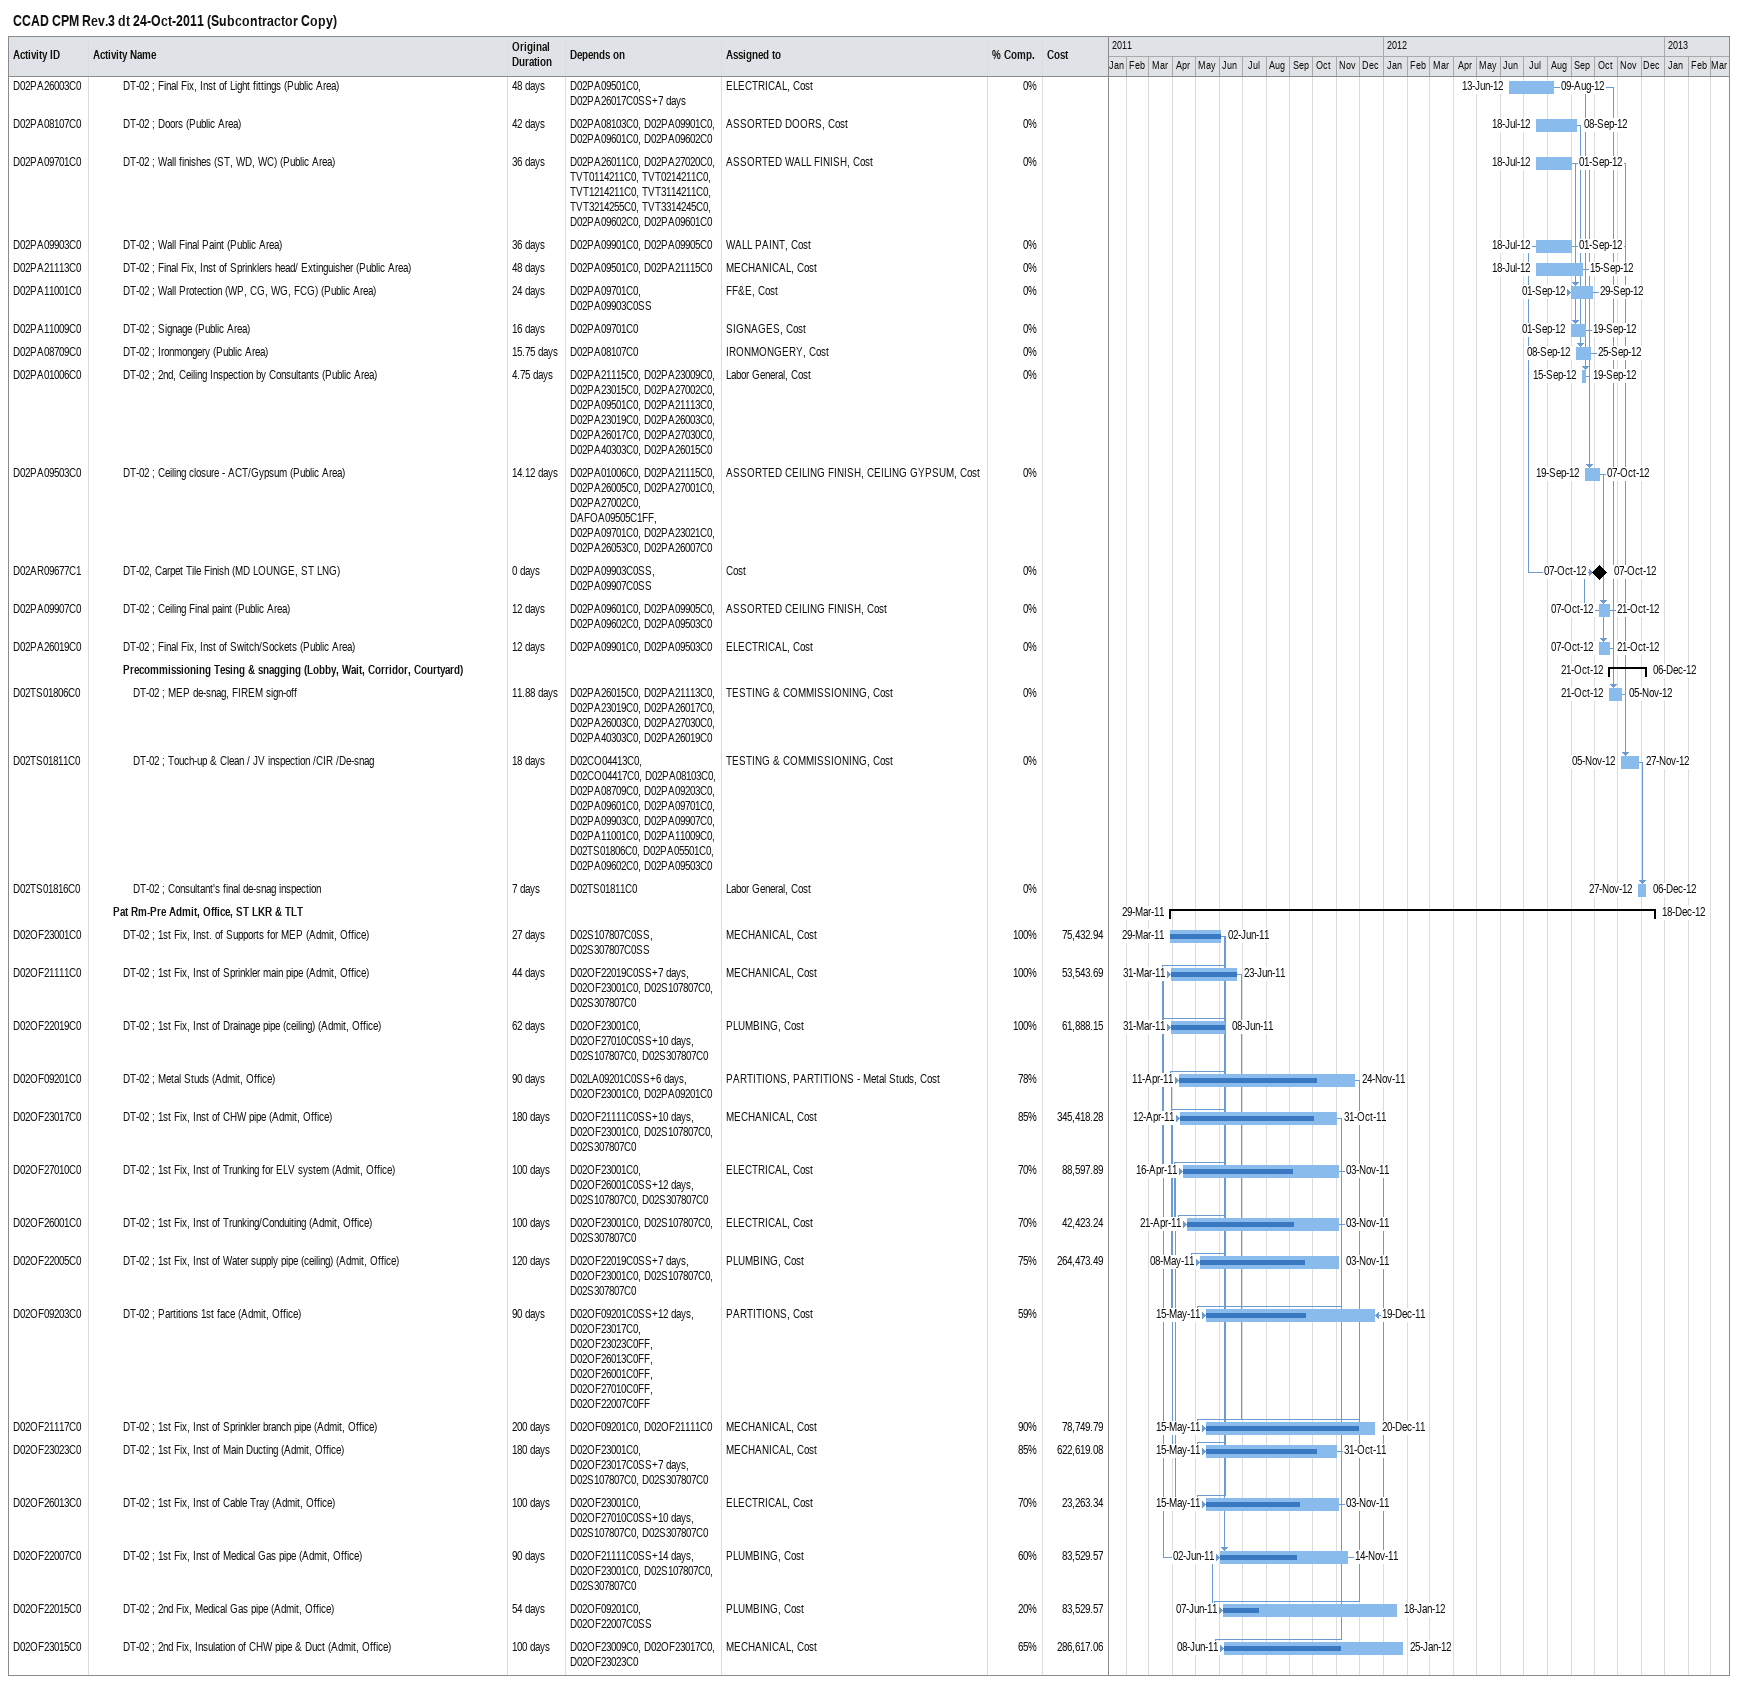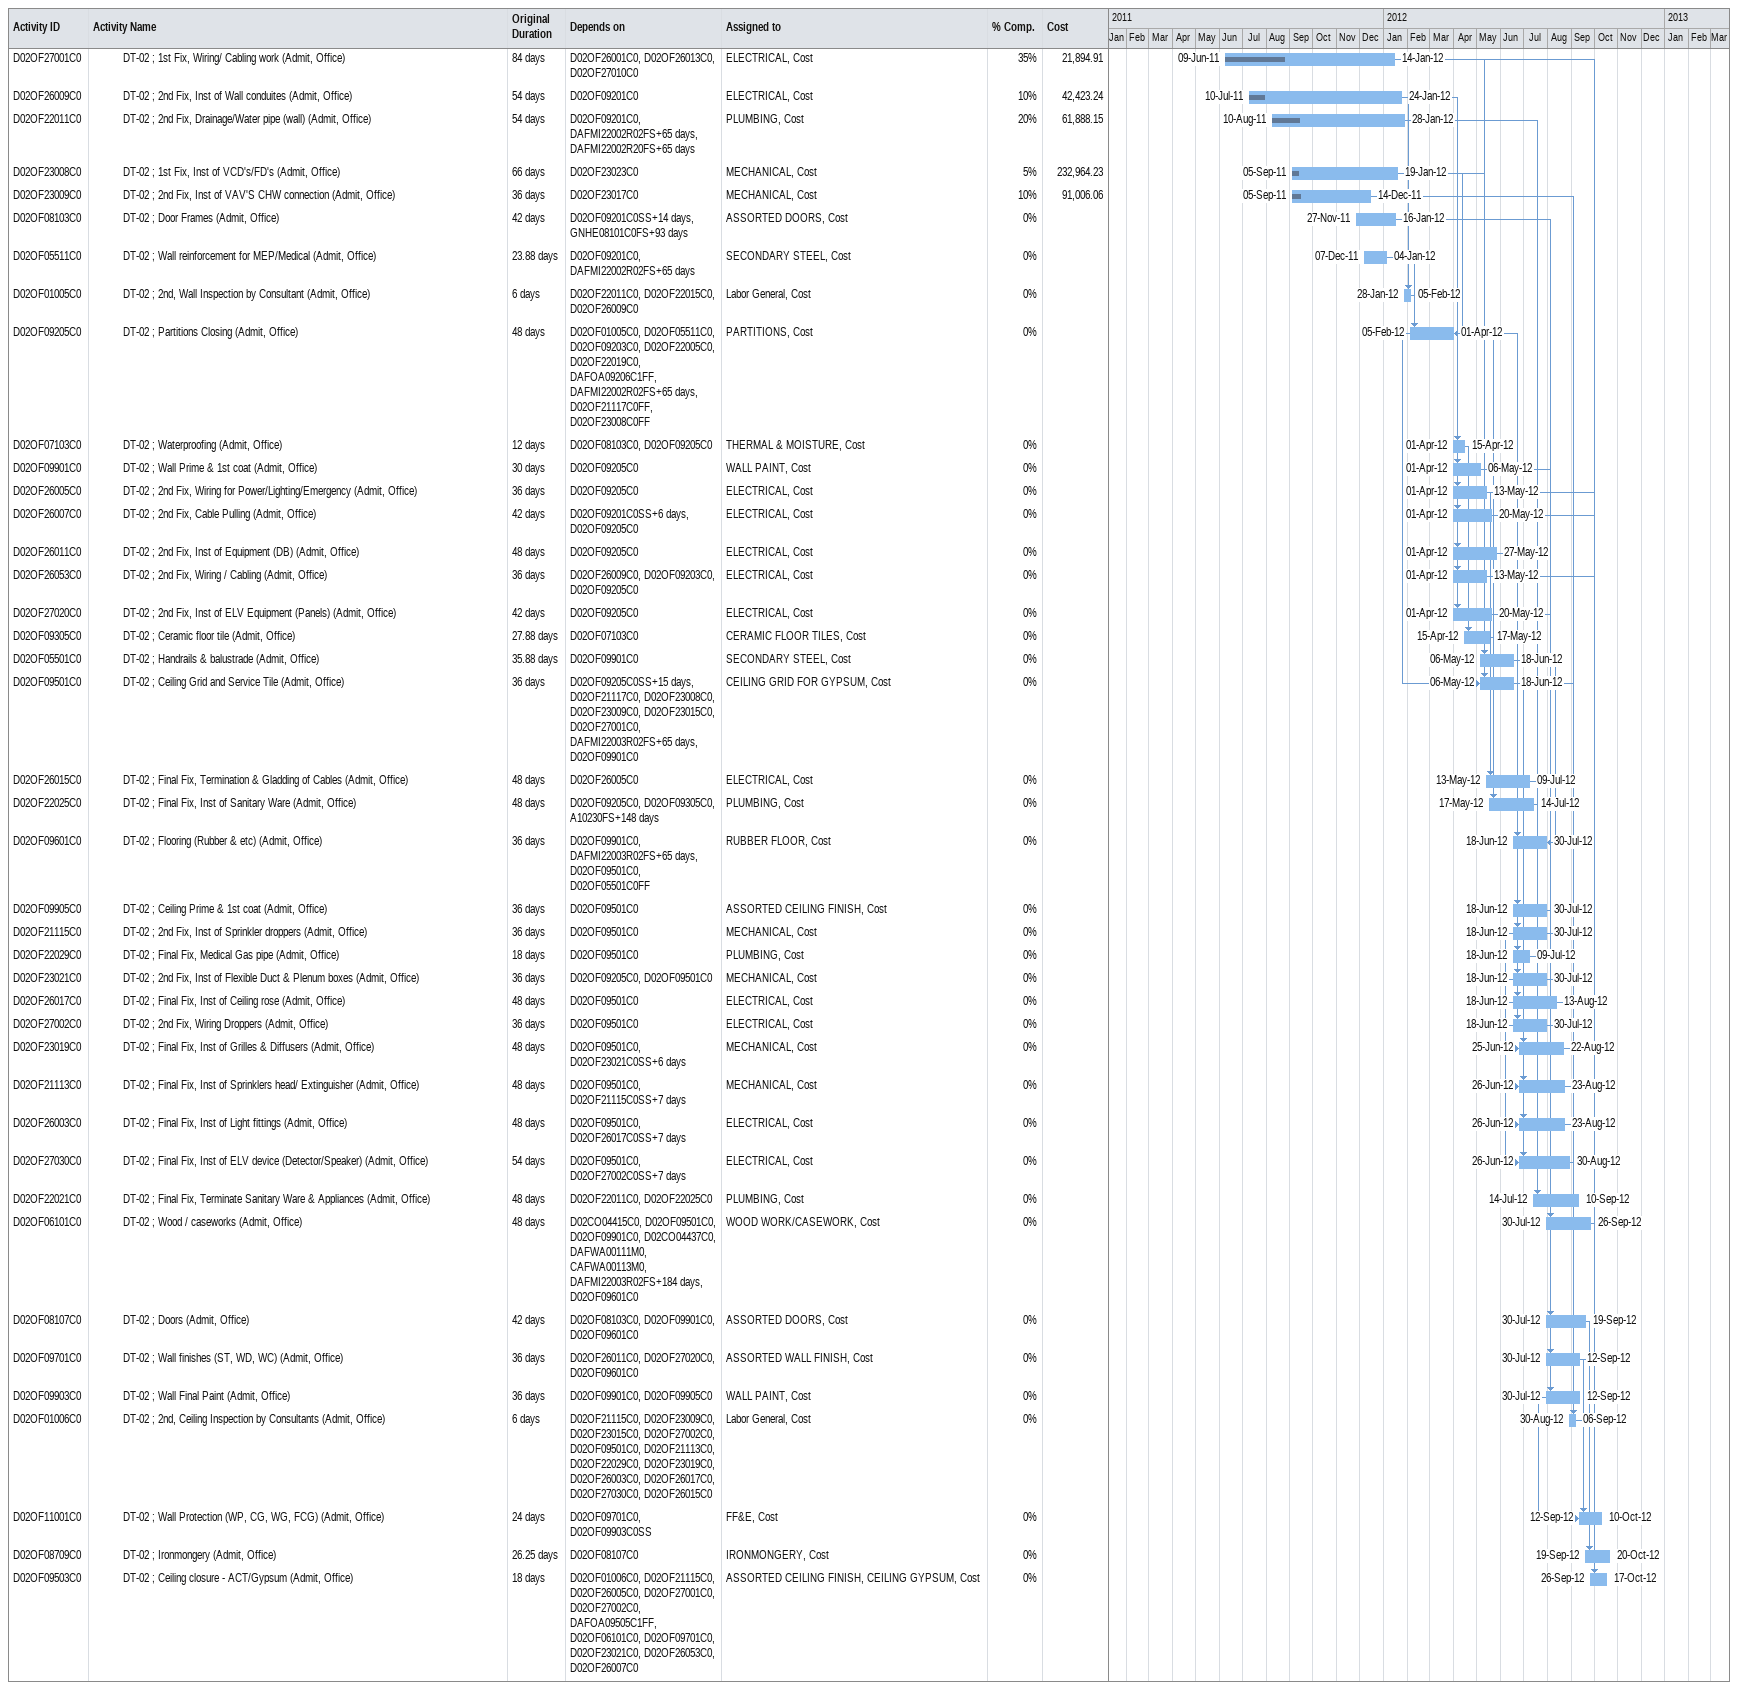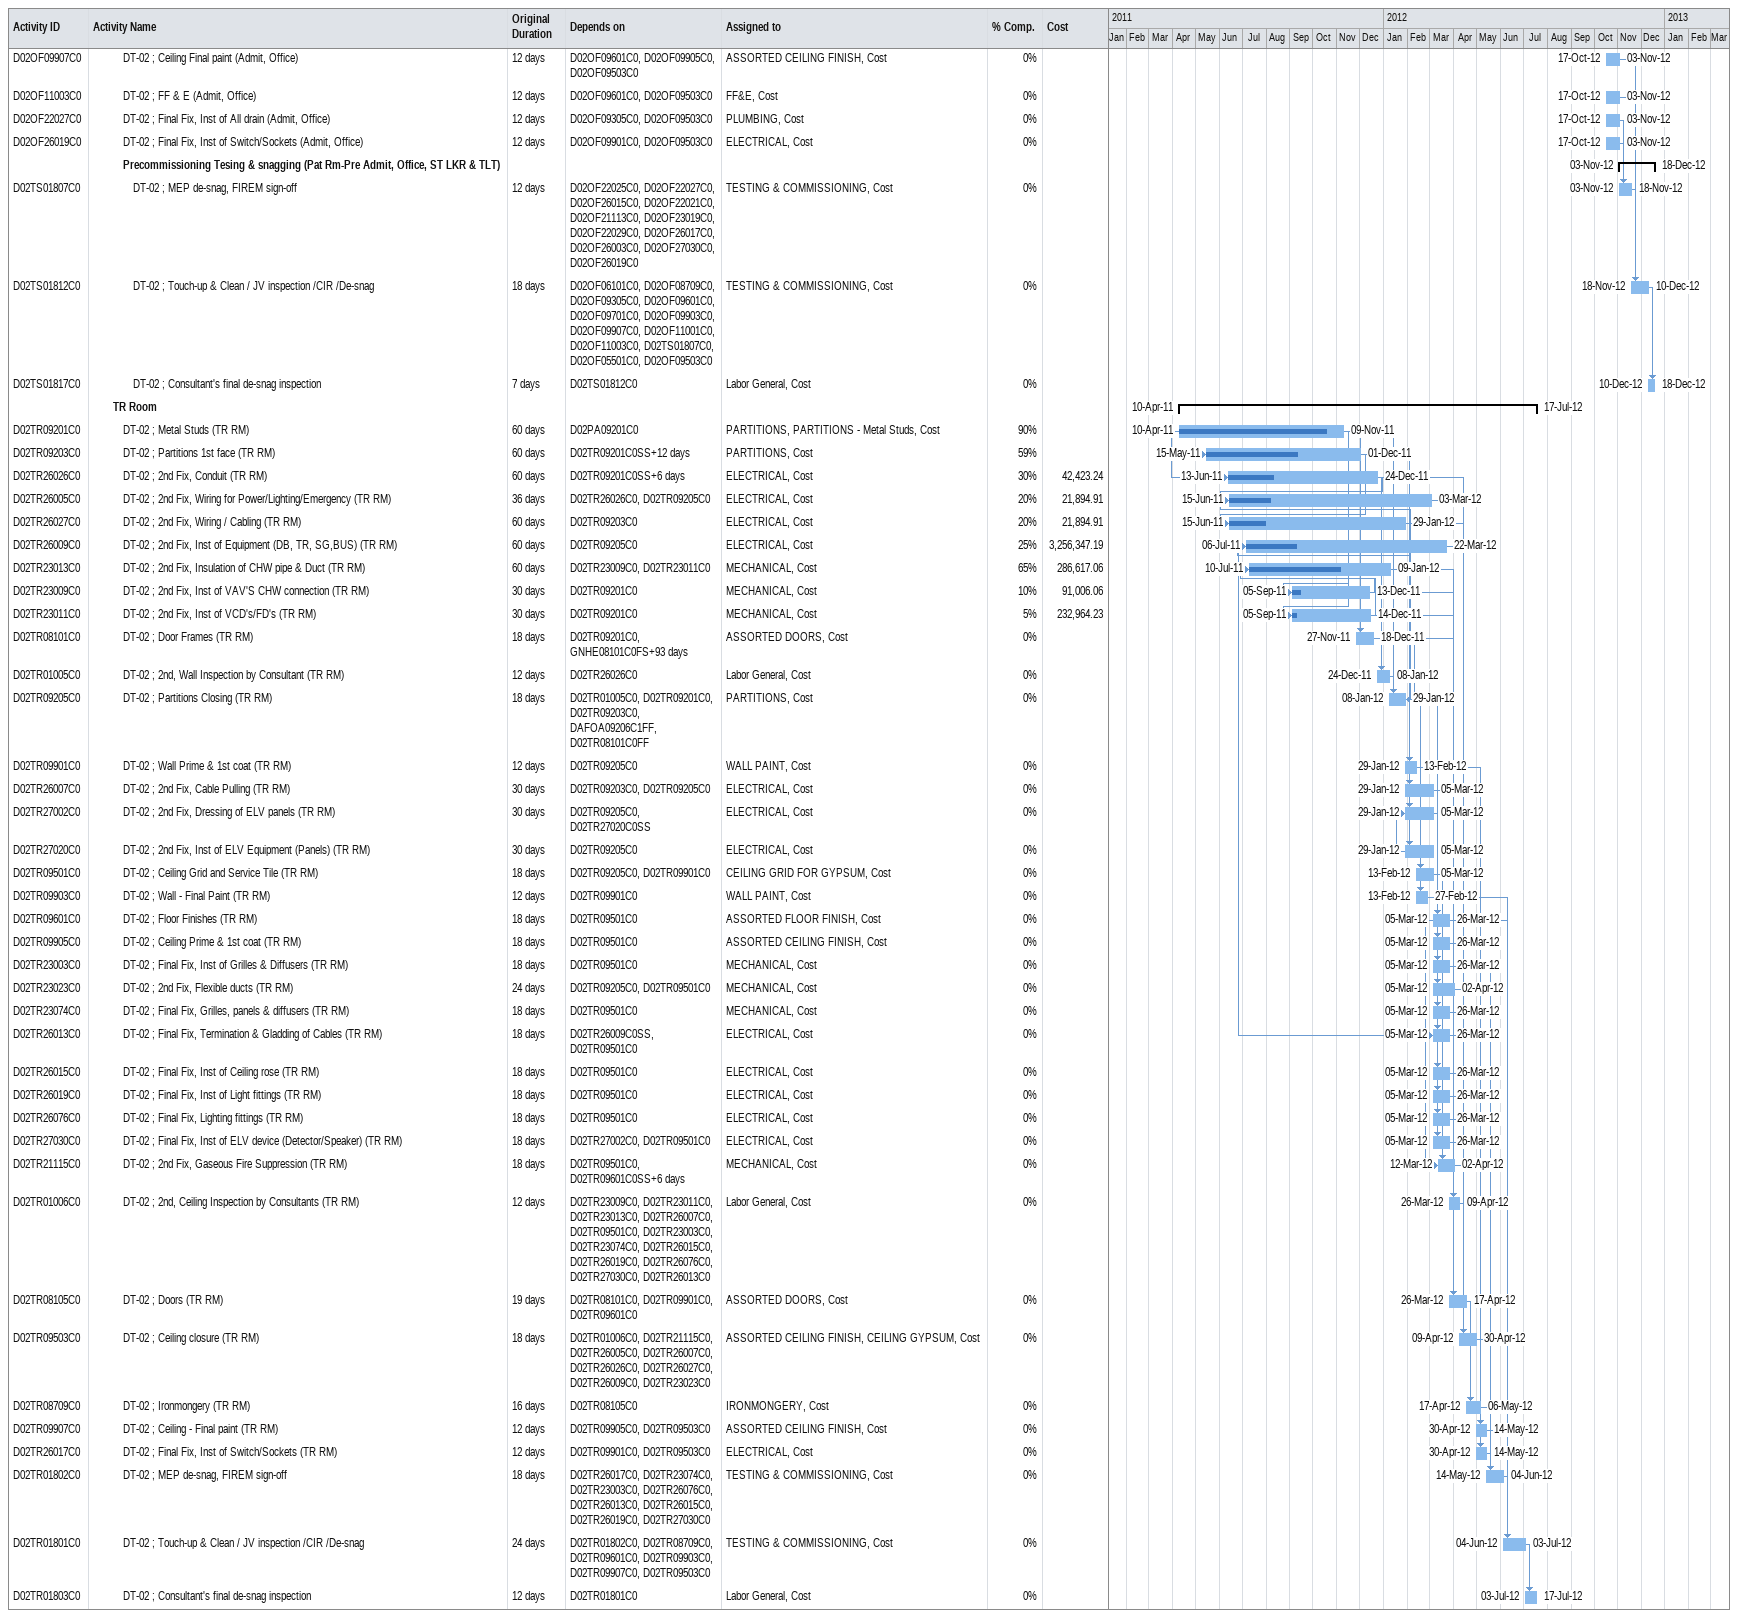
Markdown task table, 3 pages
CCAD CPM Rev.3 dt 24-Oct-2011 (Subcontractor Copy)

| ID | Level | Task | Original duration | Start | Finish | Predecessors | Resources | % complete | Cost |
|---|---|---|---|---|---|---|---|---|---|
| D02PA26003C0 | 4 | DT-02 ; Final Fix, Inst of Light fittings (Public Area) | 48d | 2012-06-13 | 2012-08-09 | D02PA09501C0, D02PA26017C0SS+7d | ELECTRICAL, Cost | 0 |  |
| D02PA08107C0 | 4 | DT-02 ; Doors (Public Area) | 42d | 2012-07-18 | 2012-09-08 | D02PA08103C0, D02PA09901C0, D02PA09601C0, D02PA09602C0 | ASSORTED DOORS, Cost | 0 |  |
| D02PA09701C0 | 4 | DT-02 ; Wall finishes (ST, WD, WC) (Public Area) | 36d | 2012-07-18 | 2012-09-01 | D02PA26011C0, D02PA27020C0, TVT0114211C0, TVT0214211C0, TVT1214211C0, TVT3114211C0, TVT3214255C0, TVT3314245C0, D02PA09602C0, D02PA09601C0 | ASSORTED WALL FINISH, Cost | 0 |  |
| D02PA09903C0 | 4 | DT-02 ; Wall Final Paint (Public Area) | 36d | 2012-07-18 | 2012-09-01 | D02PA09901C0, D02PA09905C0 | WALL PAINT, Cost | 0 |  |
| D02PA21113C0 | 4 | DT-02 ; Final Fix, Inst of Sprinklers head/ Extinguisher (Public Area) | 48d | 2012-07-18 | 2012-09-15 | D02PA09501C0, D02PA21115C0 | MECHANICAL, Cost | 0 |  |
| D02PA11001C0 | 4 | DT-02 ; Wall Protection (WP, CG, WG, FCG) (Public Area) | 24d | 2012-09-01 | 2012-09-29 | D02PA09701C0, D02PA09903C0SS | FF&E, Cost | 0 |  |
| D02PA11009C0 | 4 | DT-02 ; Signage (Public Area) | 16d | 2012-09-01 | 2012-09-19 | D02PA09701C0 | SIGNAGES, Cost | 0 |  |
| D02PA08709C0 | 4 | DT-02 ; Ironmongery (Public Area) | 15.75d | 2012-09-08 | 2012-09-25 | D02PA08107C0 | IRONMONGERY, Cost | 0 |  |
| D02PA01006C0 | 4 | DT-02 ; 2nd, Ceiling Inspection by Consultants (Public Area) | 4.75d | 2012-09-15 | 2012-09-19 | D02PA21115C0, D02PA23009C0, D02PA23015C0, D02PA27002C0, D02PA09501C0, D02PA21113C0, D02PA23019C0, D02PA26003C0, D02PA26017C0, D02PA27030C0, D02PA40303C0, D02PA26015C0 | Labor General, Cost | 0 |  |
| D02PA09503C0 | 4 | DT-02 ; Ceiling closure - ACT/Gypsum (Public Area) | 14.12d | 2012-09-19 | 2012-10-07 | D02PA01006C0, D02PA21115C0, D02PA26005C0, D02PA27001C0, D02PA27002C0, DAFOA09505C1FF, D02PA09701C0, D02PA23021C0, D02PA26053C0, D02PA26007C0 | ASSORTED CEILING FINISH, CEILING GYPSUM, Cost | 0 |  |
| D02AR09677C1 | 4 | DT-02, Carpet Tile Finish (MD LOUNGE, ST LNG) | 0d | 2012-10-07 | 2012-10-07 | D02PA09903C0SS, D02PA09907C0SS | Cost | 0 |  |
| D02PA09907C0 | 4 | DT-02 ; Ceiling Final paint (Public Area) | 12d | 2012-10-07 | 2012-10-21 | D02PA09601C0, D02PA09905C0, D02PA09602C0, D02PA09503C0 | ASSORTED CEILING FINISH, Cost | 0 |  |
| D02PA26019C0 | 4 | DT-02 ; Final Fix, Inst of Switch/Sockets (Public Area) | 12d | 2012-10-07 | 2012-10-21 | D02PA09901C0, D02PA09503C0 | ELECTRICAL, Cost | 0 |  |
|  | 4 | **Precommissioning Tesing & snagging (Lobby, Wait, Corridor, Courtyard)** |  | 2012-10-21 | 2012-12-06 |  |  |  |  |
| D02TS01806C0 | 5 | DT-02 ; MEP de-snag, FIREM sign-off | 11.88d | 2012-10-21 | 2012-11-05 | D02PA26015C0, D02PA21113C0, D02PA23019C0, D02PA26017C0, D02PA26003C0, D02PA27030C0, D02PA40303C0, D02PA26019C0 | TESTING & COMMISSIONING, Cost | 0 |  |
| D02TS01811C0 | 5 | DT-02 ; Touch-up & Clean / JV inspection /CIR /De-snag | 18d | 2012-11-05 | 2012-11-27 | D02CO04413C0, D02CO04417C0, D02PA08103C0, D02PA08709C0, D02PA09203C0, D02PA09601C0, D02PA09701C0, D02PA09903C0, D02PA09907C0, D02PA11001C0, D02PA11009C0, D02TS01806C0, D02PA05501C0, D02PA09602C0, D02PA09503C0 | TESTING & COMMISSIONING, Cost | 0 |  |
| D02TS01816C0 | 5 | DT-02 ; Consultant's final de-snag inspection | 7d | 2012-11-27 | 2012-12-06 | D02TS01811C0 | Labor General, Cost | 0 |  |
|  | 3 | **Pat Rm-Pre Admit, Office, ST LKR & TLT** |  | 2011-03-29 | 2012-12-18 |  |  |  |  |
| D02OF23001C0 | 4 | DT-02 ; 1st Fix, Inst. of Supports for MEP (Admit, Office) | 27d | 2011-03-29 | 2011-06-02 | D02S107807C0SS, D02S307807C0SS | MECHANICAL, Cost | 100 | 75432.94 |
| D02OF21111C0 | 4 | DT-02 ; 1st Fix, Inst of Sprinkler main pipe (Admit, Office) | 44d | 2011-03-31 | 2011-06-23 | D02OF22019C0SS+7d, D02OF23001C0, D02S107807C0, D02S307807C0 | MECHANICAL, Cost | 100 | 53543.69 |
| D02OF22019C0 | 4 | DT-02 ; 1st Fix, Inst of Drainage pipe (ceiling) (Admit, Office) | 62d | 2011-03-31 | 2011-06-08 | D02OF23001C0, D02OF27010C0SS+10d, D02S107807C0, D02S307807C0 | PLUMBING, Cost | 100 | 61888.15 |
| D02OF09201C0 | 4 | DT-02 ; Metal Studs (Admit, Office) | 90d | 2011-04-11 | 2011-11-24 | D02LA09201C0SS+6d, D02OF23001C0, D02PA09201C0 | PARTITIONS, PARTITIONS - Metal Studs, Cost | 78 |  |
| D02OF23017C0 | 4 | DT-02 ; 1st Fix, Inst of CHW pipe (Admit, Office) | 180d | 2011-04-12 | 2011-10-31 | D02OF21111C0SS+10d, D02OF23001C0, D02S107807C0, D02S307807C0 | MECHANICAL, Cost | 85 | 345418.28 |
| D02OF27010C0 | 4 | DT-02 ; 1st Fix, Inst of Trunking for ELV system (Admit, Office) | 100d | 2011-04-16 | 2011-11-03 | D02OF23001C0, D02OF26001C0SS+12d, D02S107807C0, D02S307807C0 | ELECTRICAL, Cost | 70 | 88597.89 |
| D02OF26001C0 | 4 | DT-02 ; 1st Fix, Inst of Trunking/Conduiting (Admit, Office) | 100d | 2011-04-21 | 2011-11-03 | D02OF23001C0, D02S107807C0, D02S307807C0 | ELECTRICAL, Cost | 70 | 42423.24 |
| D02OF22005C0 | 4 | DT-02 ; 1st Fix, Inst of Water supply pipe (ceiling) (Admit, Office) | 120d | 2011-05-08 | 2011-11-03 | D02OF22019C0SS+7d, D02OF23001C0, D02S107807C0, D02S307807C0 | PLUMBING, Cost | 75 | 264473.49 |
| D02OF09203C0 | 4 | DT-02 ; Partitions 1st face (Admit, Office) | 90d | 2011-05-15 | 2011-12-19 | D02OF09201C0SS+12d, D02OF23017C0, D02OF23023C0FF, D02OF26013C0FF, D02OF26001C0FF, D02OF27010C0FF, D02OF22007C0FF | PARTITIONS, Cost | 59 |  |
| D02OF21117C0 | 4 | DT-02 ; 1st Fix, Inst of Sprinkler branch pipe (Admit, Office) | 200d | 2011-05-15 | 2011-12-20 | D02OF09201C0, D02OF21111C0 | MECHANICAL, Cost | 90 | 78749.79 |
| D02OF23023C0 | 4 | DT-02 ; 1st Fix, Inst of Main Ducting (Admit, Office) | 180d | 2011-05-15 | 2011-10-31 | D02OF23001C0, D02OF23017C0SS+7d, D02S107807C0, D02S307807C0 | MECHANICAL, Cost | 85 | 622619.08 |
| D02OF26013C0 | 4 | DT-02 ; 1st Fix, Inst of Cable Tray (Admit, Office) | 100d | 2011-05-15 | 2011-11-03 | D02OF23001C0, D02OF27010C0SS+10d, D02S107807C0, D02S307807C0 | ELECTRICAL, Cost | 70 | 23263.34 |
| D02OF22007C0 | 4 | DT-02 ; 1st Fix, Inst of Medical Gas pipe (Admit, Office) | 90d | 2011-06-02 | 2011-11-14 | D02OF21111C0SS+14d, D02OF23001C0, D02S107807C0, D02S307807C0 | PLUMBING, Cost | 60 | 83529.57 |
| D02OF22015C0 | 4 | DT-02 ; 2nd Fix, Medical Gas pipe (Admit, Office) | 54d | 2011-06-07 | 2012-01-18 | D02OF09201C0, D02OF22007C0SS | PLUMBING, Cost | 20 | 83529.57 |
| D02OF23015C0 | 4 | DT-02 ; 2nd Fix, Insulation of CHW pipe & Duct (Admit, Office) | 100d | 2011-06-08 | 2012-01-25 | D02OF23009C0, D02OF23017C0, D02OF23023C0 | MECHANICAL, Cost | 65 | 286617.06 |
| D02OF27001C0 | 4 | DT-02 ; 1st Fix, Wiring/ Cabling work (Admit, Office) | 84d | 2011-06-09 | 2012-01-14 | D02OF26001C0, D02OF26013C0, D02OF27010C0 | ELECTRICAL, Cost | 35 | 21894.91 |
| D02OF26009C0 | 4 | DT-02 ; 2nd Fix, Inst of Wall conduites (Admit, Office) | 54d | 2011-07-10 | 2012-01-24 | D02OF09201C0 | ELECTRICAL, Cost | 10 | 42423.24 |
| D02OF22011C0 | 4 | DT-02 ; 2nd Fix, Drainage/Water pipe (wall) (Admit, Office) | 54d | 2011-08-10 | 2012-01-28 | D02OF09201C0, DAFMI22002R02FS+65d, DAFMI22002R20FS+65d | PLUMBING, Cost | 20 | 61888.15 |
| D02OF23008C0 | 4 | DT-02 ; 1st Fix, Inst of VCD's/FD's (Admit, Office) | 66d | 2011-09-05 | 2012-01-19 | D02OF23023C0 | MECHANICAL, Cost | 5 | 232964.23 |
| D02OF23009C0 | 4 | DT-02 ; 2nd Fix, Inst of VAV'S CHW connection (Admit, Office) | 36d | 2011-09-05 | 2011-12-14 | D02OF23017C0 | MECHANICAL, Cost | 10 | 91006.06 |
| D02OF08103C0 | 4 | DT-02 ; Door Frames (Admit, Office) | 42d | 2011-11-27 | 2012-01-16 | D02OF09201C0SS+14d, GNHE08101C0FS+93d | ASSORTED DOORS, Cost | 0 |  |
| D02OF05511C0 | 4 | DT-02 ; Wall reinforcement for MEP/Medical (Admit, Office) | 23.88d | 2011-12-07 | 2012-01-04 | D02OF09201C0, DAFMI22002R02FS+65d | SECONDARY STEEL, Cost | 0 |  |
| D02OF01005C0 | 4 | DT-02 ; 2nd, Wall Inspection by Consultant (Admit, Office) | 6d | 2012-01-28 | 2012-02-05 | D02OF22011C0, D02OF22015C0, D02OF26009C0 | Labor General, Cost | 0 |  |
| D02OF09205C0 | 4 | DT-02 ; Partitions Closing (Admit, Office) | 48d | 2012-02-05 | 2012-04-01 | D02OF01005C0, D02OF05511C0, D02OF09203C0, D02OF22005C0, D02OF22019C0, DAFOA09206C1FF, DAFMI22002R02FS+65d, D02OF21117C0FF, D02OF23008C0FF | PARTITIONS, Cost | 0 |  |
| D02OF07103C0 | 4 | DT-02 ; Waterproofing (Admit, Office) | 12d | 2012-04-01 | 2012-04-15 | D02OF08103C0, D02OF09205C0 | THERMAL & MOISTURE, Cost | 0 |  |
| D02OF09901C0 | 4 | DT-02 ; Wall Prime & 1st coat (Admit, Office) | 30d | 2012-04-01 | 2012-05-06 | D02OF09205C0 | WALL PAINT, Cost | 0 |  |
| D02OF26005C0 | 4 | DT-02 ; 2nd Fix, Wiring for Power/Lighting/Emergency (Admit, Office) | 36d | 2012-04-01 | 2012-05-13 | D02OF09205C0 | ELECTRICAL, Cost | 0 |  |
| D02OF26007C0 | 4 | DT-02 ; 2nd Fix, Cable Pulling (Admit, Office) | 42d | 2012-04-01 | 2012-05-20 | D02OF09201C0SS+6d, D02OF09205C0 | ELECTRICAL, Cost | 0 |  |
| D02OF26011C0 | 4 | DT-02 ; 2nd Fix, Inst of Equipment (DB) (Admit, Office) | 48d | 2012-04-01 | 2012-05-27 | D02OF09205C0 | ELECTRICAL, Cost | 0 |  |
| D02OF26053C0 | 4 | DT-02 ; 2nd Fix, Wiring / Cabling (Admit, Office) | 36d | 2012-04-01 | 2012-05-13 | D02OF26009C0, D02OF09203C0, D02OF09205C0 | ELECTRICAL, Cost | 0 |  |
| D02OF27020C0 | 4 | DT-02 ; 2nd Fix, Inst of ELV Equipment (Panels) (Admit, Office) | 42d | 2012-04-01 | 2012-05-20 | D02OF09205C0 | ELECTRICAL, Cost | 0 |  |
| D02OF09305C0 | 4 | DT-02 ; Ceramic floor tile (Admit, Office) | 27.88d | 2012-04-15 | 2012-05-17 | D02OF07103C0 | CERAMIC FLOOR TILES, Cost | 0 |  |
| D02OF05501C0 | 4 | DT-02 ; Handrails & balustrade (Admit, Office) | 35.88d | 2012-05-06 | 2012-06-18 | D02OF09901C0 | SECONDARY STEEL, Cost | 0 |  |
| D02OF09501C0 | 4 | DT-02 ; Ceiling Grid and Service Tile (Admit, Office) | 36d | 2012-05-06 | 2012-06-18 | D02OF09205C0SS+15d, D02OF21117C0, D02OF23008C0, D02OF23009C0, D02OF23015C0, D02OF27001C0, DAFMI22003R02FS+65d, D02OF09901C0 | CEILING GRID FOR GYPSUM, Cost | 0 |  |
| D02OF26015C0 | 4 | DT-02 ; Final Fix, Termination & Gladding of Cables (Admit, Office) | 48d | 2012-05-13 | 2012-07-09 | D02OF26005C0 | ELECTRICAL, Cost | 0 |  |
| D02OF22025C0 | 4 | DT-02 ; Final Fix, Inst of Sanitary Ware (Admit, Office) | 48d | 2012-05-17 | 2012-07-14 | D02OF09205C0, D02OF09305C0, A10230FS+148d | PLUMBING, Cost | 0 |  |
| D02OF09601C0 | 4 | DT-02 ; Flooring (Rubber & etc) (Admit, Office) | 36d | 2012-06-18 | 2012-07-30 | D02OF09901C0, DAFMI22003R02FS+65d, D02OF09501C0, D02OF05501C0FF | RUBBER FLOOR, Cost | 0 |  |
| D02OF09905C0 | 4 | DT-02 ; Ceiling Prime & 1st coat (Admit, Office) | 36d | 2012-06-18 | 2012-07-30 | D02OF09501C0 | ASSORTED CEILING FINISH, Cost | 0 |  |
| D02OF21115C0 | 4 | DT-02 ; 2nd Fix, Inst of Sprinkler droppers (Admit, Office) | 36d | 2012-06-18 | 2012-07-30 | D02OF09501C0 | MECHANICAL, Cost | 0 |  |
| D02OF22029C0 | 4 | DT-02 ; Final Fix, Medical Gas pipe (Admit, Office) | 18d | 2012-06-18 | 2012-07-09 | D02OF09501C0 | PLUMBING, Cost | 0 |  |
| D02OF23021C0 | 4 | DT-02 ; 2nd Fix, Inst of Flexible Duct & Plenum boxes (Admit, Office) | 36d | 2012-06-18 | 2012-07-30 | D02OF09205C0, D02OF09501C0 | MECHANICAL, Cost | 0 |  |
| D02OF26017C0 | 4 | DT-02 ; Final Fix, Inst of Ceiling rose (Admit, Office) | 48d | 2012-06-18 | 2012-08-13 | D02OF09501C0 | ELECTRICAL, Cost | 0 |  |
| D02OF27002C0 | 4 | DT-02 ; 2nd Fix, Wiring Droppers (Admit, Office) | 36d | 2012-06-18 | 2012-07-30 | D02OF09501C0 | ELECTRICAL, Cost | 0 |  |
| D02OF23019C0 | 4 | DT-02 ; Final Fix, Inst of Grilles & Diffusers (Admit, Office) | 48d | 2012-06-25 | 2012-08-22 | D02OF09501C0, D02OF23021C0SS+6d | MECHANICAL, Cost | 0 |  |
| D02OF21113C0 | 4 | DT-02 ; Final Fix, Inst of Sprinklers head/ Extinguisher (Admit, Office) | 48d | 2012-06-26 | 2012-08-23 | D02OF09501C0, D02OF21115C0SS+7d | MECHANICAL, Cost | 0 |  |
| D02OF26003C0 | 4 | DT-02 ; Final Fix, Inst of Light fittings (Admit, Office) | 48d | 2012-06-26 | 2012-08-23 | D02OF09501C0, D02OF26017C0SS+7d | ELECTRICAL, Cost | 0 |  |
| D02OF27030C0 | 4 | DT-02 ; Final Fix, Inst of ELV device (Detector/Speaker) (Admit, Office) | 54d | 2012-06-26 | 2012-08-30 | D02OF09501C0, D02OF27002C0SS+7d | ELECTRICAL, Cost | 0 |  |
| D02OF22021C0 | 4 | DT-02 ; Final Fix, Terminate Sanitary Ware & Appliances (Admit, Office) | 48d | 2012-07-14 | 2012-09-10 | D02OF22011C0, D02OF22025C0 | PLUMBING, Cost | 0 |  |
| D02OF06101C0 | 4 | DT-02 ; Wood / caseworks (Admit, Office) | 48d | 2012-07-30 | 2012-09-26 | D02CO04415C0, D02OF09501C0, D02OF09901C0, D02CO04437C0, DAFWA00111M0, CAFWA00113M0, DAFMI22003R02FS+184d, D02OF09601C0 | WOOD WORK/CASEWORK, Cost | 0 |  |
| D02OF08107C0 | 4 | DT-02 ; Doors (Admit, Office) | 42d | 2012-07-30 | 2012-09-19 | D02OF08103C0, D02OF09901C0, D02OF09601C0 | ASSORTED DOORS, Cost | 0 |  |
| D02OF09701C0 | 4 | DT-02 ; Wall finishes (ST, WD, WC) (Admit, Office) | 36d | 2012-07-30 | 2012-09-12 | D02OF26011C0, D02OF27020C0, D02OF09601C0 | ASSORTED WALL FINISH, Cost | 0 |  |
| D02OF09903C0 | 4 | DT-02 ; Wall Final Paint (Admit, Office) | 36d | 2012-07-30 | 2012-09-12 | D02OF09901C0, D02OF09905C0 | WALL PAINT, Cost | 0 |  |
| D02OF01006C0 | 4 | DT-02 ; 2nd, Ceiling Inspection by Consultants (Admit, Office) | 6d | 2012-08-30 | 2012-09-06 | D02OF21115C0, D02OF23009C0, D02OF23015C0, D02OF27002C0, D02OF09501C0, D02OF21113C0, D02OF22029C0, D02OF23019C0, D02OF26003C0, D02OF26017C0, D02OF27030C0, D02OF26015C0 | Labor General, Cost | 0 |  |
| D02OF11001C0 | 4 | DT-02 ; Wall Protection (WP, CG, WG, FCG) (Admit, Office) | 24d | 2012-09-12 | 2012-10-10 | D02OF09701C0, D02OF09903C0SS | FF&E, Cost | 0 |  |
| D02OF08709C0 | 4 | DT-02 ; Ironmongery (Admit, Office) | 26.25d | 2012-09-19 | 2012-10-20 | D02OF08107C0 | IRONMONGERY, Cost | 0 |  |
| D02OF09503C0 | 4 | DT-02 ; Ceiling closure - ACT/Gypsum (Admit, Office) | 18d | 2012-09-26 | 2012-10-17 | D02OF01006C0, D02OF21115C0, D02OF26005C0, D02OF27001C0, D02OF27002C0, DAFOA09505C1FF, D02OF06101C0, D02OF09701C0, D02OF23021C0, D02OF26053C0, D02OF26007C0 | ASSORTED CEILING FINISH, CEILING GYPSUM, Cost | 0 |  |
| D02OF09907C0 | 4 | DT-02 ; Ceiling Final paint (Admit, Office) | 12d | 2012-10-17 | 2012-11-03 | D02OF09601C0, D02OF09905C0, D02OF09503C0 | ASSORTED CEILING FINISH, Cost | 0 |  |
| D02OF11003C0 | 4 | DT-02 ; FF & E (Admit, Office) | 12d | 2012-10-17 | 2012-11-03 | D02OF09601C0, D02OF09503C0 | FF&E, Cost | 0 |  |
| D02OF22027C0 | 4 | DT-02 ; Final Fix, Inst of All drain (Admit, Office) | 12d | 2012-10-17 | 2012-11-03 | D02OF09305C0, D02OF09503C0 | PLUMBING, Cost | 0 |  |
| D02OF26019C0 | 4 | DT-02 ; Final Fix, Inst of Switch/Sockets (Admit, Office) | 12d | 2012-10-17 | 2012-11-03 | D02OF09901C0, D02OF09503C0 | ELECTRICAL, Cost | 0 |  |
|  | 4 | **Precommissioning Tesing & snagging (Pat Rm-Pre Admit, Office, ST LKR & TLT)** |  | 2012-11-03 | 2012-12-18 |  |  |  |  |
| D02TS01807C0 | 5 | DT-02 ; MEP de-snag, FIREM sign-off | 12d | 2012-11-03 | 2012-11-18 | D02OF22025C0, D02OF22027C0, D02OF26015C0, D02OF22021C0, D02OF21113C0, D02OF23019C0, D02OF22029C0, D02OF26017C0, D02OF26003C0, D02OF27030C0, D02OF26019C0 | TESTING & COMMISSIONING, Cost | 0 |  |
| D02TS01812C0 | 5 | DT-02 ; Touch-up & Clean / JV inspection /CIR /De-snag | 18d | 2012-11-18 | 2012-12-10 | D02OF06101C0, D02OF08709C0, D02OF09305C0, D02OF09601C0, D02OF09701C0, D02OF09903C0, D02OF09907C0, D02OF11001C0, D02OF11003C0, D02TS01807C0, D02OF05501C0, D02OF09503C0 | TESTING & COMMISSIONING, Cost | 0 |  |
| D02TS01817C0 | 5 | DT-02 ; Consultant's final de-snag inspection | 7d | 2012-12-10 | 2012-12-18 | D02TS01812C0 | Labor General, Cost | 0 |  |
|  | 3 | **TR Room** |  | 2011-04-10 | 2012-07-17 |  |  |  |  |
| D02TR09201C0 | 4 | DT-02 ; Metal Studs (TR RM) | 60d | 2011-04-10 | 2011-11-09 | D02PA09201C0 | PARTITIONS, PARTITIONS - Metal Studs, Cost | 90 |  |
| D02TR09203C0 | 4 | DT-02 ; Partitions 1st face (TR RM) | 60d | 2011-05-15 | 2011-12-01 | D02TR09201C0SS+12d | PARTITIONS, Cost | 59 |  |
| D02TR26026C0 | 4 | DT-02 ; 2nd Fix, Conduit (TR RM) | 60d | 2011-06-13 | 2011-12-24 | D02TR09201C0SS+6d | ELECTRICAL, Cost | 30 | 42423.24 |
| D02TR26005C0 | 4 | DT-02 ; 2nd Fix, Wiring for Power/Lighting/Emergency (TR RM) | 36d | 2011-06-15 | 2012-03-03 | D02TR26026C0, D02TR09205C0 | ELECTRICAL, Cost | 20 | 21894.91 |
| D02TR26027C0 | 4 | DT-02 ; 2nd Fix, Wiring / Cabling (TR RM) | 60d | 2011-06-15 | 2012-01-29 | D02TR09203C0 | ELECTRICAL, Cost | 20 | 21894.91 |
| D02TR26009C0 | 4 | DT-02 ; 2nd Fix, Inst of Equipment (DB, TR, SG,BUS) (TR RM) | 60d | 2011-07-06 | 2012-03-22 | D02TR09205C0 | ELECTRICAL, Cost | 25 | 3256347.19 |
| D02TR23013C0 | 4 | DT-02 ; 2nd Fix, Insulation of CHW pipe & Duct (TR RM) | 60d | 2011-07-10 | 2012-01-09 | D02TR23009C0, D02TR23011C0 | MECHANICAL, Cost | 65 | 286617.06 |
| D02TR23009C0 | 4 | DT-02 ; 2nd Fix, Inst of VAV'S CHW connection (TR RM) | 30d | 2011-09-05 | 2011-12-13 | D02TR09201C0 | MECHANICAL, Cost | 10 | 91006.06 |
| D02TR23011C0 | 4 | DT-02 ; 2nd Fix, Inst of VCD's/FD's (TR RM) | 30d | 2011-09-05 | 2011-12-14 | D02TR09201C0 | MECHANICAL, Cost | 5 | 232964.23 |
| D02TR08101C0 | 4 | DT-02 ; Door Frames (TR RM) | 18d | 2011-11-27 | 2011-12-18 | D02TR09201C0, GNHE08101C0FS+93d | ASSORTED DOORS, Cost | 0 |  |
| D02TR01005C0 | 4 | DT-02 ; 2nd, Wall Inspection by Consultant (TR RM) | 12d | 2011-12-24 | 2012-01-08 | D02TR26026C0 | Labor General, Cost | 0 |  |
| D02TR09205C0 | 4 | DT-02 ; Partitions Closing (TR RM) | 18d | 2012-01-08 | 2012-01-29 | D02TR01005C0, D02TR09201C0, D02TR09203C0, DAFOA09206C1FF, D02TR08101C0FF | PARTITIONS, Cost | 0 |  |
| D02TR09901C0 | 4 | DT-02 ; Wall Prime & 1st coat (TR RM) | 12d | 2012-01-29 | 2012-02-13 | D02TR09205C0 | WALL PAINT, Cost | 0 |  |
| D02TR26007C0 | 4 | DT-02 ; 2nd Fix, Cable Pulling (TR RM) | 30d | 2012-01-29 | 2012-03-05 | D02TR09203C0, D02TR09205C0 | ELECTRICAL, Cost | 0 |  |
| D02TR27002C0 | 4 | DT-02 ; 2nd Fix, Dressing of ELV panels (TR RM) | 30d | 2012-01-29 | 2012-03-05 | D02TR09205C0, D02TR27020C0SS | ELECTRICAL, Cost | 0 |  |
| D02TR27020C0 | 4 | DT-02 ; 2nd Fix, Inst of ELV Equipment (Panels) (TR RM) | 30d | 2012-01-29 | 2012-03-05 | D02TR09205C0 | ELECTRICAL, Cost | 0 |  |
| D02TR09501C0 | 4 | DT-02 ; Ceiling Grid and Service Tile (TR RM) | 18d | 2012-02-13 | 2012-03-05 | D02TR09205C0, D02TR09901C0 | CEILING GRID FOR GYPSUM, Cost | 0 |  |
| D02TR09903C0 | 4 | DT-02 ; Wall - Final Paint (TR RM) | 12d | 2012-02-13 | 2012-02-27 | D02TR09901C0 | WALL PAINT, Cost | 0 |  |
| D02TR09601C0 | 4 | DT-02 ; Floor Finishes (TR RM) | 18d | 2012-03-05 | 2012-03-26 | D02TR09501C0 | ASSORTED FLOOR FINISH, Cost | 0 |  |
| D02TR09905C0 | 4 | DT-02 ; Ceiling Prime & 1st coat (TR RM) | 18d | 2012-03-05 | 2012-03-26 | D02TR09501C0 | ASSORTED CEILING FINISH, Cost | 0 |  |
| D02TR23003C0 | 4 | DT-02 ; Final Fix, Inst of Grilles & Diffusers (TR RM) | 18d | 2012-03-05 | 2012-03-26 | D02TR09501C0 | MECHANICAL, Cost | 0 |  |
| D02TR23023C0 | 4 | DT-02 ; 2nd Fix, Flexible ducts (TR RM) | 24d | 2012-03-05 | 2012-04-02 | D02TR09205C0, D02TR09501C0 | MECHANICAL, Cost | 0 |  |
| D02TR23074C0 | 4 | DT-02 ; Final Fix, Grilles, panels & diffusers (TR RM) | 18d | 2012-03-05 | 2012-03-26 | D02TR09501C0 | MECHANICAL, Cost | 0 |  |
| D02TR26013C0 | 4 | DT-02 ; Final Fix, Termination & Gladding of Cables (TR RM) | 18d | 2012-03-05 | 2012-03-26 | D02TR26009C0SS, D02TR09501C0 | ELECTRICAL, Cost | 0 |  |
| D02TR26015C0 | 4 | DT-02 ; Final Fix, Inst of Ceiling rose (TR RM) | 18d | 2012-03-05 | 2012-03-26 | D02TR09501C0 | ELECTRICAL, Cost | 0 |  |
| D02TR26019C0 | 4 | DT-02 ; Final Fix, Inst of Light fittings (TR RM) | 18d | 2012-03-05 | 2012-03-26 | D02TR09501C0 | ELECTRICAL, Cost | 0 |  |
| D02TR26076C0 | 4 | DT-02 ; Final Fix, Lighting fittings (TR RM) | 18d | 2012-03-05 | 2012-03-26 | D02TR09501C0 | ELECTRICAL, Cost | 0 |  |
| D02TR27030C0 | 4 | DT-02 ; Final Fix, Inst of ELV device (Detector/Speaker) (TR RM) | 18d | 2012-03-05 | 2012-03-26 | D02TR27002C0, D02TR09501C0 | ELECTRICAL, Cost | 0 |  |
| D02TR21115C0 | 4 | DT-02 ; 2nd Fix, Gaseous Fire Suppression (TR RM) | 18d | 2012-03-12 | 2012-04-02 | D02TR09501C0, D02TR09601C0SS+6d | MECHANICAL, Cost | 0 |  |
| D02TR01006C0 | 4 | DT-02 ; 2nd, Ceiling Inspection by Consultants (TR RM) | 12d | 2012-03-26 | 2012-04-09 | D02TR23009C0, D02TR23011C0, D02TR23013C0, D02TR26007C0, D02TR09501C0, D02TR23003C0, D02TR23074C0, D02TR26015C0, D02TR26019C0, D02TR26076C0, D02TR27030C0, D02TR26013C0 | Labor General, Cost | 0 |  |
| D02TR08105C0 | 4 | DT-02 ; Doors (TR RM) | 19d | 2012-03-26 | 2012-04-17 | D02TR08101C0, D02TR09901C0, D02TR09601C0 | ASSORTED DOORS, Cost | 0 |  |
| D02TR09503C0 | 4 | DT-02 ; Ceiling closure (TR RM) | 18d | 2012-04-09 | 2012-04-30 | D02TR01006C0, D02TR21115C0, D02TR26005C0, D02TR26007C0, D02TR26026C0, D02TR26027C0, D02TR26009C0, D02TR23023C0 | ASSORTED CEILING FINISH, CEILING GYPSUM, Cost | 0 |  |
| D02TR08709C0 | 4 | DT-02 ; Ironmongery (TR RM) | 16d | 2012-04-17 | 2012-05-06 | D02TR08105C0 | IRONMONGERY, Cost | 0 |  |
| D02TR09907C0 | 4 | DT-02 ; Ceiling - Final paint (TR RM) | 12d | 2012-04-30 | 2012-05-14 | D02TR09905C0, D02TR09503C0 | ASSORTED CEILING FINISH, Cost | 0 |  |
| D02TR26017C0 | 4 | DT-02 ; Final Fix, Inst of Switch/Sockets (TR RM) | 12d | 2012-04-30 | 2012-05-14 | D02TR09901C0, D02TR09503C0 | ELECTRICAL, Cost | 0 |  |
| D02TR01802C0 | 4 | DT-02 ; MEP de-snag, FIREM sign-off | 18d | 2012-05-14 | 2012-06-04 | D02TR26017C0, D02TR23074C0, D02TR23003C0, D02TR26076C0, D02TR26013C0, D02TR26015C0, D02TR26019C0, D02TR27030C0 | TESTING & COMMISSIONING, Cost | 0 |  |
| D02TR01801C0 | 4 | DT-02 ; Touch-up & Clean / JV inspection /CIR /De-snag | 24d | 2012-06-04 | 2012-07-03 | D02TR01802C0, D02TR08709C0, D02TR09601C0, D02TR09903C0, D02TR09907C0, D02TR09503C0 | TESTING & COMMISSIONING, Cost | 0 |  |
| D02TR01803C0 | 4 | DT-02 ; Consultant's final de-snag inspection | 12d | 2012-07-03 | 2012-07-17 | D02TR01801C0 | Labor General, Cost | 0 |  |
